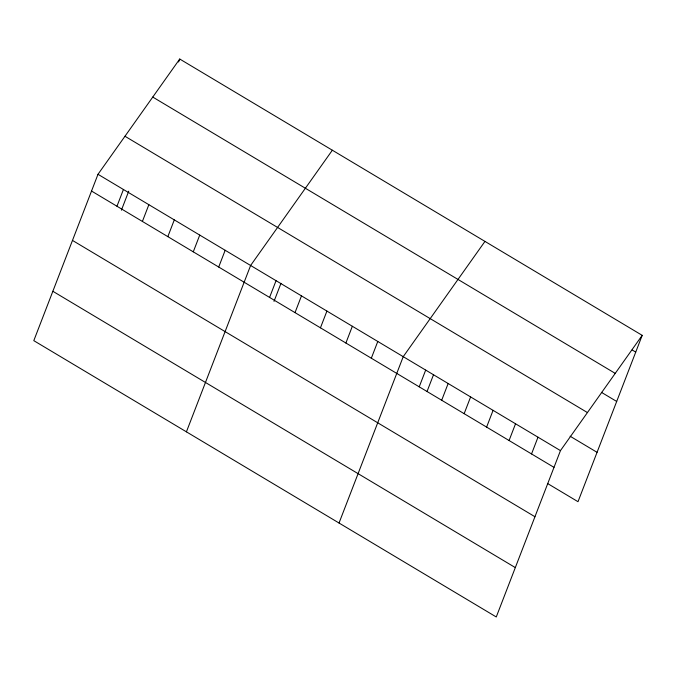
<?xml version="1.0" encoding="UTF-8"?>
<svg xmlns="http://www.w3.org/2000/svg" width="676" height="676" viewBox="0 0 676 676"><rect width="100%" height="100%" fill="white"/><g stroke="black" fill="none" stroke-linecap="round" stroke-linejoin="round"><path stroke-width="1.01" d="M97.995 174.298L33.8 340.653L496.268 616.968L560.463 450.613L642.2 335.347L179.731 59.032L97.995 174.298L560.463 450.613M116.965 206.239L123.429 189.5M121.401 210.194L128.727 191.207M178.591 61.989L179.731 59.032M142.399 221.441L148.864 204.693M167.834 236.634L174.298 219.894M193.277 251.835L199.733 235.087M218.711 267.028L225.167 250.289M186.415 431.837L250.61 265.482L332.347 150.216M269.58 297.423L276.045 280.684M274.017 301.378L280.979 283.337M295.015 312.625L301.479 295.877M320.449 327.818L326.914 311.078M345.892 343.019L352.348 326.271M371.327 358.212L377.783 341.473M339.031 523.021L403.226 356.666L484.962 241.4M419.221 386.833L425.686 370.085M426.995 391.615L433.595 374.521M441.69 400.251L448.146 383.512M464.15 413.678L470.614 396.93M486.61 427.097L493.074 410.349M509.079 440.515L515.534 423.767M531.539 453.942L538.003 437.195M642.2 335.347L578.005 501.702L547.459 483.45M632.144 349.948L635.736 352.095M152.759 97.065L615.228 373.38M601.412 392.334L616.689 401.459M124.967 136.256L587.436 412.571M570.105 436.223L597.06 452.328M91.53 191.046L553.999 467.361M72.476 240.419L534.953 516.734M52.855 291.28L515.323 567.595"/></g></svg>
